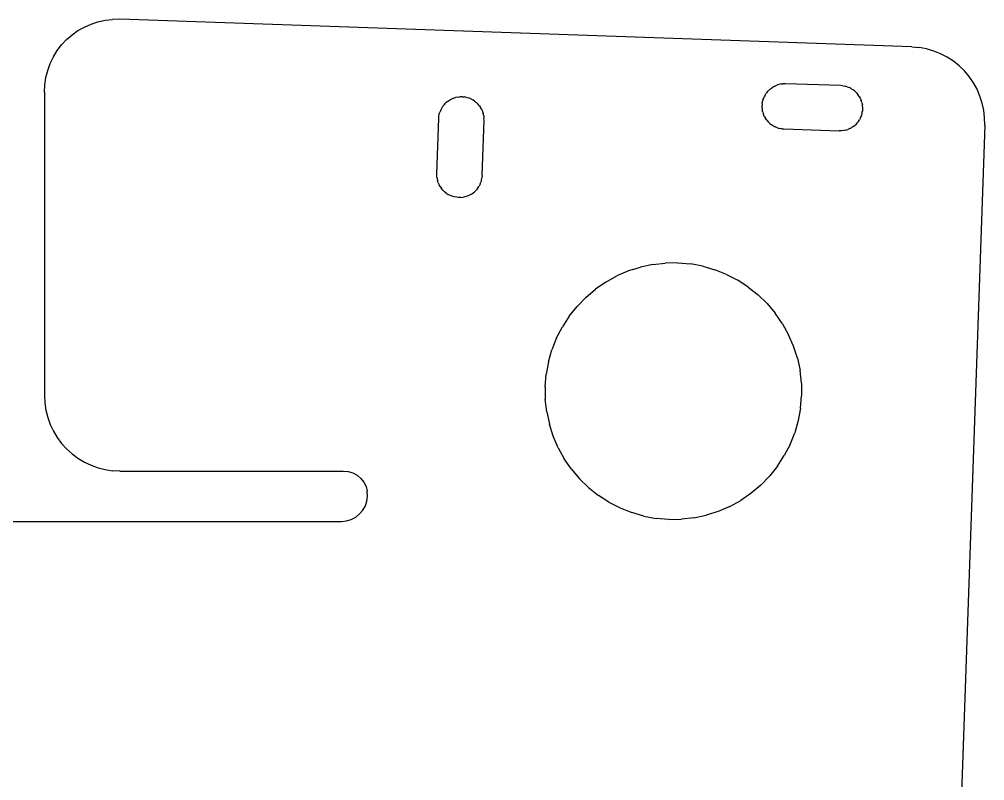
# Model space of a CAD drawing. Extents: x -47 to 67, y -58 to 58.
# Drawn here: x 10.52 to 29.71, y -17.84 to -2.71 of the extents above; entities that cross this region are included whole.
import ezdxf

# ---------------------------------------------------------------- set-up
doc = ezdxf.new("R2010")
doc.units = 0

msp = doc.modelspace()

# ---------------------------------------------------------------- linework, layer by layer
for p, q in [((11.691, -2.938, -0.012), (11.817, -2.867, -0.012)), ((11.817, -2.867, -0.012), (11.95, -2.808, -0.012)), ((11.95, -2.808, -0.012), (12.088, -2.764, -0.012)), ((12.088, -2.764, -0.012), (12.231, -2.733, -0.013)), ((12.231, -2.733, -0.013), (12.377, -2.716, -0.013)), ((12.524, -2.714, -0.013), (12.377, -2.716, -0.013)), ((28.266, -3.264, -0.04), (12.524, -2.714, -0.013)), ((11.464, -3.117, -0.011), (11.573, -3.022, -0.012)), ((11.573, -3.022, -0.012), (11.691, -2.938, -0.012)), ((11.277, -3.337, -0.011), (11.365, -3.222, -0.011)), ((11.365, -3.222, -0.011), (11.464, -3.117, -0.011)), ((11.201, -3.461, -0.011), (11.277, -3.337, -0.011)), ((28.266, -3.264, -0.04), (28.413, -3.276, -0.04)), ((28.558, -3.303, -0.04), (28.413, -3.276, -0.04)), ((28.699, -3.344, -0.04), (28.558, -3.303, -0.04)), ((28.836, -3.398, -0.04), (28.699, -3.344, -0.04)), ((28.967, -3.466, -0.041), (28.836, -3.398, -0.04)), ((11.089, -3.729, -0.011), (11.139, -3.592, -0.011)), ((11.139, -3.592, -0.011), (11.201, -3.461, -0.011)), ((29.09, -3.546, -0.041), (28.967, -3.466, -0.041)), ((29.205, -3.637, -0.041), (29.09, -3.546, -0.041)), ((29.311, -3.74, -0.041), (29.205, -3.637, -0.041)), ((11.053, -3.87, -0.011), (11.089, -3.729, -0.011)), ((29.406, -3.852, -0.042), (29.311, -3.74, -0.041)), ((11.024, -4.162, -0.011), (11.032, -4.015, -0.011)), ((11.032, -4.015, -0.011), (11.053, -3.87, -0.011)), ((25.539, -4.04, -0.037), (25.58, -4.022, -0.037)), ((25.622, -4.009, -0.037), (25.58, -4.022, -0.037)), ((25.665, -3.999, -0.037), (25.622, -4.009, -0.037)), ((25.665, -3.999, -0.037), (25.709, -3.994, -0.037)), ((25.753, -3.994, -0.037), (25.709, -3.994, -0.037)), ((26.852, -4.032, -0.038), (25.753, -3.994, -0.037)), ((29.489, -3.974, -0.042), (29.406, -3.852, -0.042)), ((29.561, -4.102, -0.042), (29.489, -3.974, -0.042)), ((11.024, -4.162, -0.011), (11.024, -10.189, -0.012)), ((25.348, -4.218, -0.037), (25.328, -4.257, -0.037)), ((25.348, -4.218, -0.037), (25.372, -4.181, -0.037)), ((25.399, -4.146, -0.037), (25.372, -4.181, -0.037)), ((25.399, -4.146, -0.037), (25.464, -4.086, -0.037)), ((25.464, -4.086, -0.037), (25.5, -4.061, -0.037)), ((25.539, -4.04, -0.037), (25.5, -4.061, -0.037)), ((26.896, -4.036, -0.038), (26.852, -4.032, -0.038)), ((26.896, -4.036, -0.038), (26.94, -4.044, -0.038)), ((26.982, -4.056, -0.038), (26.94, -4.044, -0.038)), ((26.982, -4.056, -0.038), (27.023, -4.072, -0.038)), ((27.062, -4.093, -0.038), (27.023, -4.072, -0.038)), ((27.062, -4.093, -0.038), (27.099, -4.117, -0.038)), ((27.134, -4.144, -0.038), (27.099, -4.117, -0.038)), ((27.166, -4.175, -0.038), (27.134, -4.144, -0.038)), ((27.166, -4.175, -0.038), (27.194, -4.209, -0.037)), ((27.219, -4.245, -0.037), (27.194, -4.209, -0.037)), ((29.619, -4.238, -0.042), (29.561, -4.102, -0.042)), ((18.973, -4.406, -0.027), (18.946, -4.44, -0.026)), ((18.973, -4.406, -0.027), (19.004, -4.374, -0.027)), ((19.038, -4.346, -0.027), (19.004, -4.374, -0.027)), ((19.038, -4.346, -0.027), (19.074, -4.321, -0.027)), ((19.113, -4.299, -0.027), (19.074, -4.321, -0.027)), ((19.154, -4.282, -0.027), (19.113, -4.299, -0.027)), ((19.154, -4.282, -0.027), (19.196, -4.268, -0.027)), ((19.239, -4.259, -0.027), (19.196, -4.268, -0.027)), ((19.239, -4.259, -0.027), (19.283, -4.254, -0.027)), ((19.327, -4.253, -0.027), (19.283, -4.254, -0.027)), ((19.327, -4.253, -0.027), (19.371, -4.257, -0.027)), ((19.414, -4.265, -0.027), (19.371, -4.257, -0.027)), ((19.414, -4.265, -0.027), (19.457, -4.277, -0.027)), ((19.498, -4.294, -0.027), (19.457, -4.277, -0.027)), ((19.498, -4.294, -0.027), (19.537, -4.314, -0.027)), ((19.574, -4.338, -0.027), (19.537, -4.314, -0.027)), ((19.574, -4.338, -0.027), (19.609, -4.366, -0.027)), ((19.64, -4.396, -0.027), (19.609, -4.366, -0.027)), ((19.669, -4.43, -0.027), (19.64, -4.396, -0.027)), ((25.291, -4.384, -0.037), (25.287, -4.428, -0.037)), ((25.291, -4.384, -0.037), (25.299, -4.34, -0.037)), ((25.311, -4.298, -0.037), (25.299, -4.34, -0.037)), ((25.311, -4.298, -0.037), (25.328, -4.257, -0.037)), ((27.219, -4.245, -0.037), (27.24, -4.284, -0.037)), ((27.24, -4.284, -0.037), (27.258, -4.324, -0.037)), ((27.271, -4.366, -0.037), (27.258, -4.324, -0.037)), ((27.271, -4.366, -0.037), (27.281, -4.41, -0.037)), ((27.286, -4.453, -0.037), (27.281, -4.41, -0.037)), ((29.664, -4.378, -0.042), (29.619, -4.238, -0.042)), ((29.694, -4.522, -0.042), (29.664, -4.378, -0.042)), ((18.865, -4.644, -0.026), (18.873, -4.6, -0.026)), ((18.873, -4.6, -0.026), (18.885, -4.558, -0.026)), ((18.902, -4.517, -0.026), (18.885, -4.558, -0.026)), ((18.902, -4.517, -0.026), (18.922, -4.477, -0.026)), ((18.922, -4.477, -0.026), (18.946, -4.44, -0.026)), ((19.669, -4.43, -0.027), (19.694, -4.466, -0.027)), ((19.715, -4.505, -0.027), (19.694, -4.466, -0.027)), ((19.715, -4.505, -0.027), (19.733, -4.546, -0.027)), ((19.733, -4.546, -0.027), (19.746, -4.588, -0.026)), ((19.755, -4.631, -0.026), (19.746, -4.588, -0.026)), ((25.288, -4.472, -0.037), (25.287, -4.428, -0.037)), ((25.288, -4.472, -0.037), (25.293, -4.516, -0.036)), ((25.302, -4.559, -0.036), (25.293, -4.516, -0.036)), ((25.302, -4.559, -0.036), (25.316, -4.601, -0.036)), ((25.333, -4.642, -0.036), (25.316, -4.601, -0.036)), ((27.274, -4.585, -0.037), (27.262, -4.628, -0.037)), ((27.274, -4.585, -0.037), (27.282, -4.542, -0.037)), ((27.286, -4.498, -0.037), (27.282, -4.542, -0.037)), ((27.286, -4.453, -0.037), (27.286, -4.498, -0.037)), ((29.711, -4.668, -0.042), (29.694, -4.522, -0.042)), ((18.823, -5.787, -0.024), (18.861, -4.688, -0.026)), ((18.861, -4.688, -0.026), (18.865, -4.644, -0.026)), ((19.722, -5.818, -0.024), (19.761, -4.719, -0.026)), ((19.755, -4.631, -0.026), (19.76, -4.675, -0.026)), ((19.761, -4.719, -0.026), (19.76, -4.675, -0.026)), ((25.333, -4.642, -0.036), (25.354, -4.68, -0.036)), ((25.38, -4.717, -0.036), (25.354, -4.68, -0.036)), ((25.38, -4.717, -0.036), (25.408, -4.75, -0.036)), ((25.44, -4.781, -0.036), (25.408, -4.75, -0.036)), ((25.44, -4.781, -0.036), (25.474, -4.809, -0.036)), ((27.174, -4.779, -0.037), (27.143, -4.811, -0.036)), ((27.202, -4.745, -0.037), (27.174, -4.779, -0.037)), ((27.202, -4.745, -0.037), (27.226, -4.708, -0.037)), ((27.246, -4.669, -0.037), (27.226, -4.708, -0.037)), ((27.246, -4.669, -0.037), (27.262, -4.628, -0.037)), ((29.713, -4.815, -0.042), (29.711, -4.668, -0.042)), ((25.511, -4.833, -0.036), (25.474, -4.809, -0.036)), ((25.511, -4.833, -0.036), (25.551, -4.853, -0.036)), ((25.592, -4.869, -0.036), (25.551, -4.853, -0.036)), ((25.592, -4.869, -0.036), (25.634, -4.882, -0.036)), ((25.677, -4.89, -0.036), (25.634, -4.882, -0.036)), ((25.677, -4.89, -0.036), (25.721, -4.893, -0.036)), ((25.721, -4.893, -0.036), (26.821, -4.932, -0.036)), ((26.865, -4.931, -0.036), (26.821, -4.932, -0.036)), ((26.909, -4.926, -0.036), (26.865, -4.931, -0.036)), ((26.952, -4.917, -0.036), (26.909, -4.926, -0.036)), ((26.952, -4.917, -0.036), (26.994, -4.903, -0.036)), ((27.035, -4.886, -0.036), (26.994, -4.903, -0.036)), ((27.035, -4.886, -0.036), (27.073, -4.865, -0.036)), ((27.11, -4.84, -0.036), (27.073, -4.865, -0.036)), ((27.11, -4.84, -0.036), (27.131, -4.821, -0.036)), ((27.131, -4.821, -0.036), (27.143, -4.811, -0.036)), ((29.713, -4.815, -0.042), (28.725, -33.105, -0.049)), ((18.824, -5.831, -0.024), (18.823, -5.787, -0.024)), ((18.829, -5.875, -0.024), (18.824, -5.831, -0.024)), ((18.829, -5.875, -0.024), (18.838, -5.918, -0.024)), ((18.851, -5.96, -0.024), (18.838, -5.918, -0.024)), ((19.682, -5.989, -0.024), (19.699, -5.948, -0.024)), ((19.711, -5.906, -0.024), (19.699, -5.948, -0.024)), ((19.711, -5.906, -0.024), (19.719, -5.862, -0.024)), ((19.722, -5.818, -0.024), (19.719, -5.862, -0.024)), ((18.851, -5.96, -0.024), (18.869, -6.001, -0.024)), ((18.89, -6.039, -0.024), (18.869, -6.001, -0.024)), ((18.89, -6.039, -0.024), (18.915, -6.076, -0.024)), ((18.944, -6.109, -0.024), (18.915, -6.076, -0.024)), ((18.975, -6.14, -0.024), (18.944, -6.109, -0.024)), ((19.01, -6.168, -0.024), (18.975, -6.14, -0.024)), ((19.546, -6.16, -0.024), (19.58, -6.132, -0.024)), ((19.58, -6.132, -0.024), (19.61, -6.1, -0.024)), ((19.638, -6.065, -0.024), (19.61, -6.1, -0.024)), ((19.638, -6.065, -0.024), (19.662, -6.028, -0.024)), ((19.682, -5.989, -0.024), (19.662, -6.028, -0.024)), ((19.01, -6.168, -0.024), (19.047, -6.192, -0.024)), ((19.086, -6.212, -0.024), (19.047, -6.192, -0.024)), ((19.127, -6.228, -0.024), (19.086, -6.212, -0.024)), ((19.17, -6.241, -0.024), (19.127, -6.228, -0.024)), ((19.213, -6.249, -0.024), (19.17, -6.241, -0.024)), ((19.257, -6.252, -0.024), (19.213, -6.249, -0.024)), ((19.301, -6.252, -0.024), (19.257, -6.252, -0.024)), ((19.301, -6.252, -0.024), (19.345, -6.247, -0.024)), ((19.345, -6.247, -0.024), (19.388, -6.237, -0.024)), ((19.388, -6.237, -0.024), (19.43, -6.224, -0.024)), ((19.43, -6.224, -0.024), (19.471, -6.207, -0.024)), ((19.51, -6.185, -0.024), (19.471, -6.207, -0.024)), ((19.51, -6.185, -0.024), (19.546, -6.16, -0.024)), ((22.716, -7.687, -0.032), (22.87, -7.638, -0.032)), ((23.115, -7.586, -0.032), (22.87, -7.638, -0.032)), ((23.115, -7.586, -0.032), (23.364, -7.558, -0.033)), ((23.614, -7.554, -0.033), (23.364, -7.558, -0.033)), ((23.614, -7.554, -0.033), (23.863, -7.575, -0.034)), ((24.109, -7.62, -0.034), (23.863, -7.575, -0.034)), ((24.109, -7.62, -0.034), (24.35, -7.69, -0.034)), ((22.183, -7.934, -0.031), (22.402, -7.813, -0.031)), ((22.632, -7.714, -0.032), (22.402, -7.813, -0.031)), ((22.716, -7.687, -0.032), (22.632, -7.714, -0.032)), ((24.582, -7.782, -0.035), (24.35, -7.69, -0.034)), ((24.582, -7.782, -0.035), (24.805, -7.897, -0.035)), ((22.183, -7.934, -0.031), (21.977, -8.076, -0.031)), ((25.015, -8.033, -0.036), (24.805, -7.897, -0.035)), ((25.015, -8.033, -0.036), (25.21, -8.189, -0.036)), ((21.611, -8.417, -0.03), (21.786, -8.238, -0.03)), ((21.786, -8.238, -0.03), (21.977, -8.076, -0.031)), ((25.21, -8.189, -0.036), (25.39, -8.363, -0.036)), ((21.455, -8.613, -0.03), (21.611, -8.417, -0.03)), ((25.39, -8.363, -0.036), (25.551, -8.555, -0.037)), ((21.455, -8.613, -0.03), (21.319, -8.823, -0.03)), ((25.693, -8.761, -0.037), (25.551, -8.555, -0.037)), ((21.204, -9.045, -0.03), (21.319, -8.823, -0.03)), ((25.693, -8.761, -0.037), (25.814, -8.98, -0.037)), ((25.913, -9.21, -0.037), (25.814, -8.98, -0.037)), ((21.204, -9.045, -0.03), (21.112, -9.278, -0.03)), ((25.989, -9.448, -0.038), (25.913, -9.21, -0.037)), ((21.043, -9.518, -0.03), (21.112, -9.278, -0.03)), ((21.043, -9.518, -0.03), (20.997, -9.764, -0.03)), ((25.989, -9.448, -0.038), (26.042, -9.693, -0.038)), ((20.976, -10.014, -0.03), (20.997, -9.764, -0.03)), ((26.07, -9.941, -0.038), (26.042, -9.693, -0.038)), ((26.07, -9.941, -0.038), (26.073, -10.192, -0.038)), ((20.976, -10.014, -0.03), (20.98, -10.264, -0.03)), ((11.024, -10.189, -0.012), (11.032, -10.336, -0.012)), ((11.032, -10.336, -0.012), (11.053, -10.482, -0.012)), ((21.008, -10.513, -0.03), (20.98, -10.264, -0.03)), ((26.052, -10.441, -0.038), (26.073, -10.192, -0.038)), ((11.053, -10.482, -0.012), (11.089, -10.624, -0.012)), ((21.008, -10.513, -0.03), (21.06, -10.757, -0.03)), ((26.052, -10.441, -0.038), (26.007, -10.687, -0.038)), ((11.089, -10.624, -0.012), (11.139, -10.763, -0.012)), ((26.007, -10.687, -0.038), (25.938, -10.928, -0.038)), ((11.139, -10.763, -0.012), (11.202, -10.896, -0.013)), ((11.202, -10.896, -0.013), (11.277, -11.022, -0.013)), ((21.136, -10.996, -0.03), (21.06, -10.757, -0.03)), ((25.845, -11.16, -0.038), (25.938, -10.928, -0.038)), ((11.277, -11.022, -0.013), (11.365, -11.14, -0.013)), ((21.235, -11.225, -0.03), (21.136, -10.996, -0.03)), ((11.365, -11.14, -0.013), (11.464, -11.25, -0.013)), ((11.464, -11.25, -0.013), (11.573, -11.348, -0.013)), ((21.235, -11.225, -0.03), (21.356, -11.444, -0.031)), ((25.845, -11.16, -0.038), (25.73, -11.382, -0.038)), ((11.573, -11.348, -0.013), (11.691, -11.436, -0.014)), ((11.691, -11.436, -0.014), (11.817, -11.512, -0.014)), ((11.817, -11.512, -0.014), (11.95, -11.575, -0.014)), ((21.498, -11.651, -0.031), (21.356, -11.444, -0.031)), ((25.594, -11.592, -0.037), (25.73, -11.382, -0.038)), ((11.95, -11.575, -0.014), (12.089, -11.624, -0.014)), ((12.089, -11.624, -0.014), (12.232, -11.66, -0.015)), ((12.232, -11.66, -0.015), (12.377, -11.682, -0.015)), ((12.524, -11.689, -0.015), (12.377, -11.682, -0.015)), ((12.524, -11.689, -0.015), (16.965, -11.689, -0.024)), ((16.965, -11.689, -0.024), (17.063, -11.698, -0.024)), ((17.063, -11.698, -0.024), (17.156, -11.727, -0.024)), ((21.498, -11.651, -0.031), (21.66, -11.842, -0.031)), ((25.594, -11.592, -0.037), (25.438, -11.788, -0.037)), ((17.156, -11.727, -0.024), (17.24, -11.773, -0.024)), ((17.24, -11.773, -0.024), (17.314, -11.835, -0.024)), ((17.314, -11.835, -0.024), (17.374, -11.911, -0.025)), ((21.66, -11.842, -0.031), (21.839, -12.016, -0.032)), ((25.264, -11.968, -0.037), (25.438, -11.788, -0.037)), ((17.374, -11.911, -0.025), (17.417, -11.998, -0.025)), ((17.417, -11.998, -0.025), (17.442, -12.091, -0.025)), ((21.839, -12.016, -0.032), (22.035, -12.172, -0.032)), ((25.264, -11.968, -0.037), (25.073, -12.129, -0.037)), ((17.435, -12.286, -0.025), (17.448, -12.189, -0.025)), ((17.448, -12.189, -0.025), (17.442, -12.091, -0.025)), ((22.245, -12.308, -0.032), (22.035, -12.172, -0.032)), ((24.648, -12.392, -0.036), (24.867, -12.271, -0.037)), ((25.073, -12.129, -0.037), (24.867, -12.271, -0.037)), ((17.289, -12.542, -0.025), (17.354, -12.467, -0.025)), ((17.354, -12.467, -0.025), (17.404, -12.38, -0.025)), ((17.404, -12.38, -0.025), (17.435, -12.286, -0.025)), ((22.245, -12.308, -0.032), (22.467, -12.423, -0.033)), ((22.467, -12.423, -0.033), (22.7, -12.515, -0.033)), ((24.648, -12.392, -0.036), (24.418, -12.491, -0.036)), ((17.029, -12.679, -0.024), (17.123, -12.651, -0.024)), ((17.123, -12.651, -0.024), (17.211, -12.605, -0.024)), ((17.211, -12.605, -0.024), (17.289, -12.542, -0.025)), ((22.94, -12.585, -0.033), (22.7, -12.515, -0.033)), ((22.94, -12.585, -0.033), (23.186, -12.63, -0.034)), ((23.436, -12.651, -0.034), (23.186, -12.63, -0.034)), ((23.436, -12.651, -0.034), (23.686, -12.647, -0.035)), ((23.935, -12.619, -0.035), (23.686, -12.647, -0.035)), ((23.935, -12.619, -0.035), (24.179, -12.567, -0.035)), ((24.418, -12.491, -0.036), (24.179, -12.567, -0.035)), ((-1.475, -12.689, 0.006), (16.931, -12.689, -0.024)), ((16.931, -12.689, -0.024), (17.029, -12.679, -0.024))]:
    msp.add_line(p, q)

doc.saveas('drawing.dxf')
